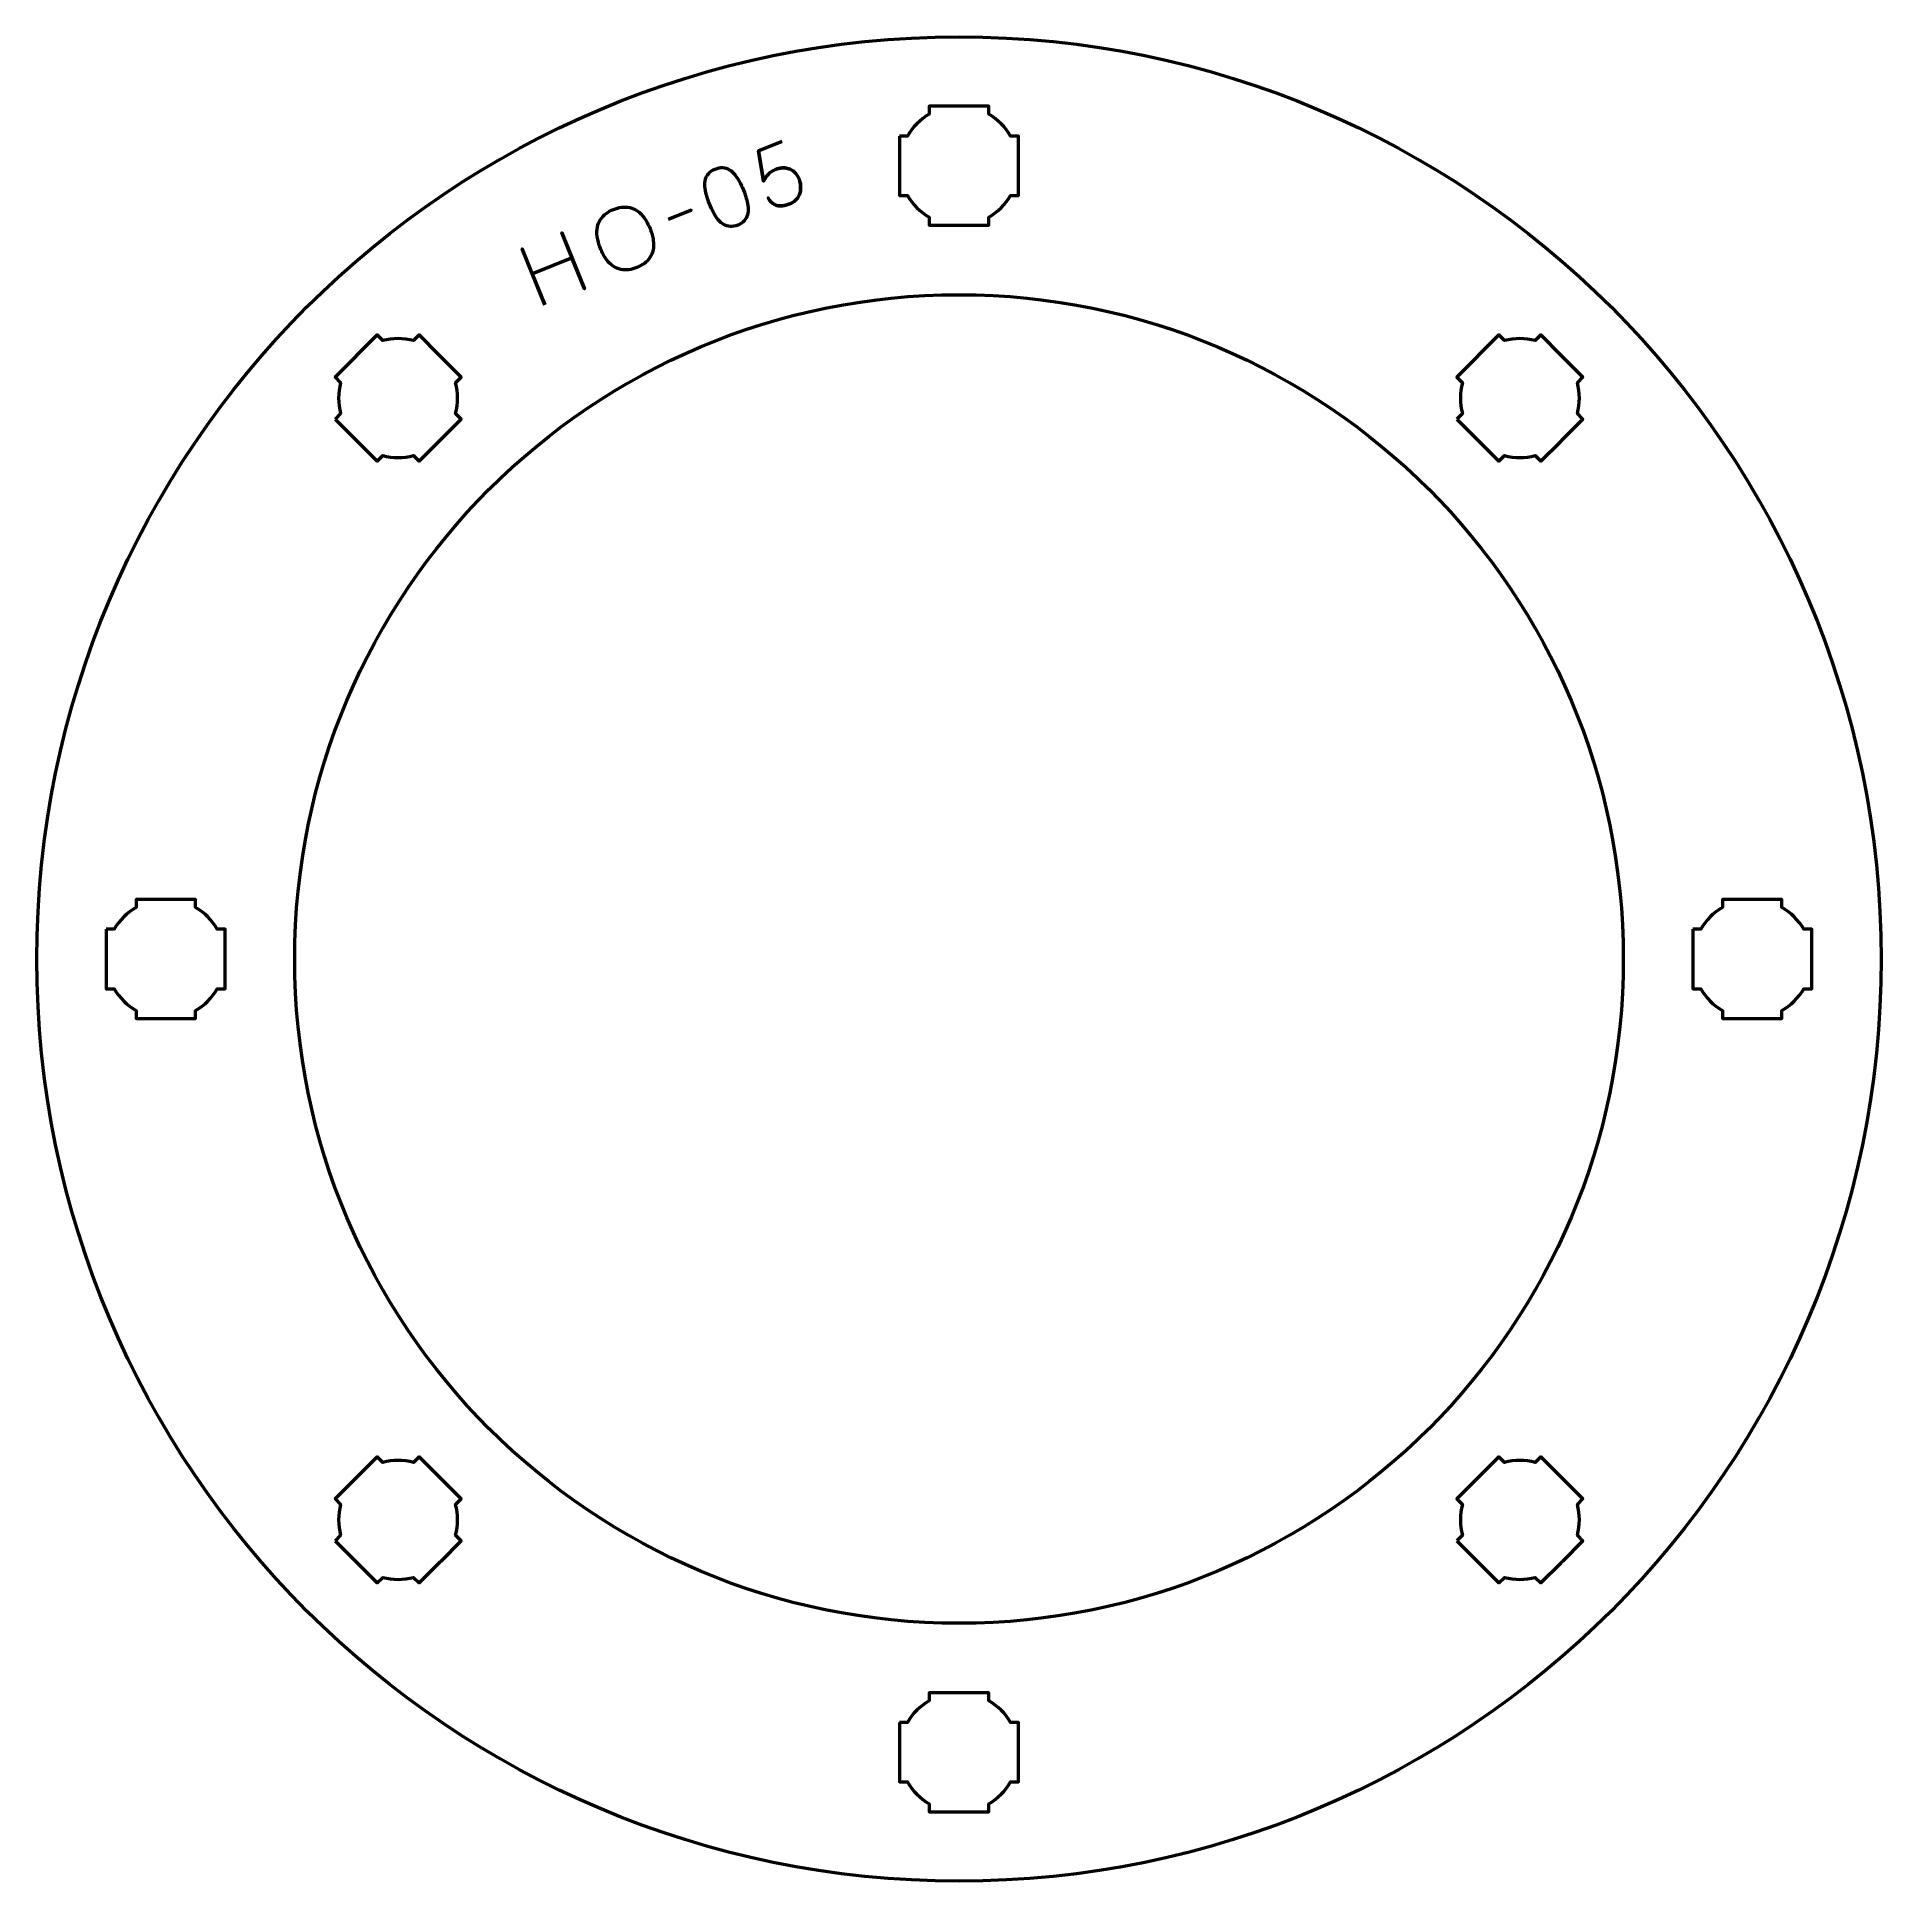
# Model space of a CAD drawing. Header units: centimetres. Extents: x -15.15 to -5.85, y -19.5 to -10.2.
import ezdxf

# ---------------------------------------------------------------- set-up
doc = ezdxf.new("R2010")
doc.units = ezdxf.units.CM
doc.header["$MEASUREMENT"] = 0
doc.layers.add('Layer 1', color=7, linetype='Continuous')

msp = doc.modelspace()

# ---------------------------------------------------------------- linework, layer by layer
at = {"layer": 'Layer 1', "lineweight": 53}
for major_axis in [(0, 4.65), (0, 3.35)]:
    msp.add_ellipse((-10.5, -14.85004), major_axis=major_axis, ratio=1, dxfattribs=at)
for points in [[(-10.8, -10.69994), (-10.8, -10.69994), (-10.7598, -10.69994), (-10.7598, -10.69994), (-10.7598, -10.69994), (-10.73347, -10.65442), (-10.69551, -10.61649), (-10.65, -10.59016), (-10.65, -10.59016), (-10.65, -10.59016), (-10.65, -10.54994), (-10.65, -10.54994), (-10.65, -10.54994), (-10.65, -10.54994), (-10.35, -10.54994), (-10.35, -10.54994), (-10.35, -10.54994), (-10.35, -10.54994), (-10.35, -10.59013), (-10.35, -10.59013), (-10.35, -10.59013), (-10.30447, -10.61646), (-10.26648, -10.65441), (-10.24012, -10.69994), (-10.24012, -10.69994), (-10.24012, -10.69994), (-10.2, -10.69994), (-10.2, -10.69994), (-10.2, -10.69994), (-10.2, -10.69994), (-10.2, -10.84536), (-10.2, -10.84536), (-10.2, -10.84536), (-10.2, -10.84536), (-10.19994, -10.85001), (-10.19994, -10.85001), (-10.19994, -10.85001), (-10.19994, -10.85001), (-10.2, -10.85465), (-10.2, -10.85465), (-10.2, -10.85465), (-10.2, -10.85465), (-10.2, -10.99994), (-10.2, -10.99994), (-10.2, -10.99994), (-10.2, -10.99994), (-10.24007, -10.99994), (-10.24007, -10.99994), (-10.24007, -10.99994), (-10.26642, -11.04551), (-10.30442, -11.08352), (-10.35, -11.10988), (-10.35, -11.10988), (-10.35, -11.10988), (-10.35, -11.14994), (-10.35, -11.14994), (-10.35, -11.14994), (-10.35, -11.14994), (-10.49328, -11.14994), (-10.49328, -11.14994), (-10.49328, -11.14994), (-10.49328, -11.14994), (-10.49995, -11.15002), (-10.49995, -11.15002), (-10.49995, -11.15002), (-10.49995, -11.15002), (-10.50663, -11.14994), (-10.50663, -11.14994), (-10.50663, -11.14994), (-10.50663, -11.14994), (-10.65, -11.14994), (-10.65, -11.14994), (-10.65, -11.14994), (-10.65, -11.14994), (-10.65, -11.10984), (-10.65, -11.10984), (-10.65, -11.10984), (-10.69554, -11.08348), (-10.73352, -11.04549), (-10.75985, -10.99994), (-10.75985, -10.99994), (-10.75985, -10.99994), (-10.8, -10.99994), (-10.8, -10.99994), (-10.8, -10.99994), (-10.8, -10.99994), (-10.8, -10.69994), (-10.8, -10.69994)], [(-13.64664, -12.12761), (-13.64664, -12.12761), (-13.61822, -12.09919), (-13.61822, -12.09919), (-13.61822, -12.09919), (-13.63179, -12.04838), (-13.63177, -11.99472), (-13.6182, -11.94392), (-13.6182, -11.94392), (-13.6182, -11.94392), (-13.64664, -11.91548), (-13.64664, -11.91548), (-13.64664, -11.91548), (-13.64664, -11.91548), (-13.43451, -11.70335), (-13.43451, -11.70335), (-13.43451, -11.70335), (-13.43451, -11.70335), (-13.40609, -11.73177), (-13.40609, -11.73177), (-13.40609, -11.73177), (-13.35528, -11.71819), (-13.30158, -11.71816), (-13.25075, -11.73172), (-13.25075, -11.73172), (-13.25075, -11.73172), (-13.22238, -11.70335), (-13.22238, -11.70335), (-13.22238, -11.70335), (-13.22238, -11.70335), (-13.11955, -11.80618), (-13.11955, -11.80618), (-13.11955, -11.80618), (-13.11955, -11.80618), (-13.11622, -11.80942), (-13.11622, -11.80942), (-13.11622, -11.80942), (-13.11622, -11.80942), (-13.11298, -11.81274), (-13.11298, -11.81274), (-13.11298, -11.81274), (-13.11298, -11.81274), (-13.01025, -11.91548), (-13.01025, -11.91548), (-13.01025, -11.91548), (-13.01025, -11.91548), (-13.03858, -11.94381), (-13.03858, -11.94381), (-13.03858, -11.94381), (-13.02499, -11.99467), (-13.02498, -12.04842), (-13.03858, -12.09929), (-13.03858, -12.09929), (-13.03858, -12.09929), (-13.01025, -12.12761), (-13.01025, -12.12761), (-13.01025, -12.12761), (-13.01025, -12.12761), (-13.11156, -12.22893), (-13.11156, -12.22893), (-13.11156, -12.22893), (-13.11156, -12.22893), (-13.11622, -12.2337), (-13.11622, -12.2337), (-13.11622, -12.2337), (-13.11622, -12.2337), (-13.121, -12.23837), (-13.121, -12.23837), (-13.121, -12.23837), (-13.121, -12.23837), (-13.22238, -12.33974), (-13.22238, -12.33974), (-13.22238, -12.33974), (-13.22238, -12.33974), (-13.25074, -12.31139), (-13.25074, -12.31139), (-13.25074, -12.31139), (-13.30158, -12.32495), (-13.3553, -12.32494), (-13.40612, -12.31135), (-13.40612, -12.31135), (-13.40612, -12.31135), (-13.43451, -12.33974), (-13.43451, -12.33974), (-13.43451, -12.33974), (-13.43451, -12.33974), (-13.64664, -12.12761), (-13.64664, -12.12761)], [(-7.98979, -12.12761), (-7.98979, -12.12761), (-7.96136, -12.09919), (-7.96136, -12.09919), (-7.96136, -12.09919), (-7.97493, -12.04838), (-7.97491, -11.99472), (-7.96135, -11.94392), (-7.96135, -11.94392), (-7.96135, -11.94392), (-7.98979, -11.91548), (-7.98979, -11.91548), (-7.98979, -11.91548), (-7.98979, -11.91548), (-7.77766, -11.70335), (-7.77766, -11.70335), (-7.77766, -11.70335), (-7.77766, -11.70335), (-7.74924, -11.73177), (-7.74924, -11.73177), (-7.74924, -11.73177), (-7.69843, -11.71819), (-7.64473, -11.71816), (-7.5939, -11.73172), (-7.5939, -11.73172), (-7.5939, -11.73172), (-7.56553, -11.70335), (-7.56553, -11.70335), (-7.56553, -11.70335), (-7.56553, -11.70335), (-7.4627, -11.80618), (-7.4627, -11.80618), (-7.4627, -11.80618), (-7.4627, -11.80618), (-7.45937, -11.80942), (-7.45937, -11.80942), (-7.45937, -11.80942), (-7.45937, -11.80942), (-7.45613, -11.81274), (-7.45613, -11.81274), (-7.45613, -11.81274), (-7.45613, -11.81274), (-7.35339, -11.91548), (-7.35339, -11.91548), (-7.35339, -11.91548), (-7.35339, -11.91548), (-7.38173, -11.94381), (-7.38173, -11.94381), (-7.38173, -11.94381), (-7.36814, -11.99467), (-7.36813, -12.04842), (-7.38172, -12.09929), (-7.38172, -12.09929), (-7.38172, -12.09929), (-7.35339, -12.12761), (-7.35339, -12.12761), (-7.35339, -12.12761), (-7.35339, -12.12761), (-7.45471, -12.22893), (-7.45471, -12.22893), (-7.45471, -12.22893), (-7.45471, -12.22893), (-7.45937, -12.2337), (-7.45937, -12.2337), (-7.45937, -12.2337), (-7.45937, -12.2337), (-7.46415, -12.23837), (-7.46415, -12.23837), (-7.46415, -12.23837), (-7.46415, -12.23837), (-7.56553, -12.33974), (-7.56553, -12.33974), (-7.56553, -12.33974), (-7.56553, -12.33974), (-7.59388, -12.31139), (-7.59388, -12.31139), (-7.59388, -12.31139), (-7.64472, -12.32495), (-7.69844, -12.32494), (-7.74927, -12.31135), (-7.74927, -12.31135), (-7.74927, -12.31135), (-7.77766, -12.33974), (-7.77766, -12.33974), (-7.77766, -12.33974), (-7.77766, -12.33974), (-7.98979, -12.12761), (-7.98979, -12.12761)], [(-14.8, -14.69994), (-14.8, -14.69994), (-14.7598, -14.69994), (-14.7598, -14.69994), (-14.7598, -14.69994), (-14.73347, -14.65442), (-14.69551, -14.61649), (-14.65, -14.59016), (-14.65, -14.59016), (-14.65, -14.59016), (-14.65, -14.54994), (-14.65, -14.54994), (-14.65, -14.54994), (-14.65, -14.54994), (-14.35, -14.54994), (-14.35, -14.54994), (-14.35, -14.54994), (-14.35, -14.54994), (-14.35, -14.59013), (-14.35, -14.59013), (-14.35, -14.59013), (-14.30447, -14.61646), (-14.26648, -14.65441), (-14.24012, -14.69994), (-14.24012, -14.69994), (-14.24012, -14.69994), (-14.2, -14.69994), (-14.2, -14.69994), (-14.2, -14.69994), (-14.2, -14.69994), (-14.2, -14.84536), (-14.2, -14.84536), (-14.2, -14.84536), (-14.2, -14.84536), (-14.19994, -14.85001), (-14.19994, -14.85001), (-14.19994, -14.85001), (-14.19994, -14.85001), (-14.2, -14.85465), (-14.2, -14.85465), (-14.2, -14.85465), (-14.2, -14.85465), (-14.2, -14.99994), (-14.2, -14.99994), (-14.2, -14.99994), (-14.2, -14.99994), (-14.24007, -14.99994), (-14.24007, -14.99994), (-14.24007, -14.99994), (-14.26642, -15.04551), (-14.30442, -15.08352), (-14.35, -15.10988), (-14.35, -15.10988), (-14.35, -15.10988), (-14.35, -15.14994), (-14.35, -15.14994), (-14.35, -15.14994), (-14.35, -15.14994), (-14.49328, -15.14994), (-14.49328, -15.14994), (-14.49328, -15.14994), (-14.49328, -15.14994), (-14.49995, -15.15002), (-14.49995, -15.15002), (-14.49995, -15.15002), (-14.49995, -15.15002), (-14.50663, -15.14994), (-14.50663, -15.14994), (-14.50663, -15.14994), (-14.50663, -15.14994), (-14.65, -15.14994), (-14.65, -15.14994), (-14.65, -15.14994), (-14.65, -15.14994), (-14.65, -15.10984), (-14.65, -15.10984), (-14.65, -15.10984), (-14.69554, -15.08348), (-14.73352, -15.04549), (-14.75985, -14.99994), (-14.75985, -14.99994), (-14.75985, -14.99994), (-14.8, -14.99994), (-14.8, -14.99994), (-14.8, -14.99994), (-14.8, -14.99994), (-14.8, -14.69994), (-14.8, -14.69994)], [(-6.8, -14.69994), (-6.8, -14.69994), (-6.7598, -14.69994), (-6.7598, -14.69994), (-6.7598, -14.69994), (-6.73347, -14.65442), (-6.69551, -14.61649), (-6.65, -14.59016), (-6.65, -14.59016), (-6.65, -14.59016), (-6.65, -14.54994), (-6.65, -14.54994), (-6.65, -14.54994), (-6.65, -14.54994), (-6.35, -14.54994), (-6.35, -14.54994), (-6.35, -14.54994), (-6.35, -14.54994), (-6.35, -14.59013), (-6.35, -14.59013), (-6.35, -14.59013), (-6.30447, -14.61646), (-6.26648, -14.65441), (-6.24012, -14.69994), (-6.24012, -14.69994), (-6.24012, -14.69994), (-6.2, -14.69994), (-6.2, -14.69994), (-6.2, -14.69994), (-6.2, -14.69994), (-6.2, -14.84536), (-6.2, -14.84536), (-6.2, -14.84536), (-6.2, -14.84536), (-6.19994, -14.85001), (-6.19994, -14.85001), (-6.19994, -14.85001), (-6.19994, -14.85001), (-6.2, -14.85465), (-6.2, -14.85465), (-6.2, -14.85465), (-6.2, -14.85465), (-6.2, -14.99994), (-6.2, -14.99994), (-6.2, -14.99994), (-6.2, -14.99994), (-6.24007, -14.99994), (-6.24007, -14.99994), (-6.24007, -14.99994), (-6.26642, -15.04551), (-6.30442, -15.08352), (-6.35, -15.10988), (-6.35, -15.10988), (-6.35, -15.10988), (-6.35, -15.14994), (-6.35, -15.14994), (-6.35, -15.14994), (-6.35, -15.14994), (-6.49328, -15.14994), (-6.49328, -15.14994), (-6.49328, -15.14994), (-6.49328, -15.14994), (-6.49995, -15.15002), (-6.49995, -15.15002), (-6.49995, -15.15002), (-6.49995, -15.15002), (-6.50663, -15.14994), (-6.50663, -15.14994), (-6.50663, -15.14994), (-6.50663, -15.14994), (-6.65, -15.14994), (-6.65, -15.14994), (-6.65, -15.14994), (-6.65, -15.14994), (-6.65, -15.10984), (-6.65, -15.10984), (-6.65, -15.10984), (-6.69554, -15.08348), (-6.73352, -15.04549), (-6.75985, -14.99994), (-6.75985, -14.99994), (-6.75985, -14.99994), (-6.8, -14.99994), (-6.8, -14.99994), (-6.8, -14.99994), (-6.8, -14.99994), (-6.8, -14.69994), (-6.8, -14.69994)], [(-13.64664, -17.78447), (-13.64664, -17.78447), (-13.61822, -17.75604), (-13.61822, -17.75604), (-13.61822, -17.75604), (-13.63179, -17.70523), (-13.63177, -17.65157), (-13.6182, -17.60077), (-13.6182, -17.60077), (-13.6182, -17.60077), (-13.64664, -17.57233), (-13.64664, -17.57233), (-13.64664, -17.57233), (-13.64664, -17.57233), (-13.43451, -17.3602), (-13.43451, -17.3602), (-13.43451, -17.3602), (-13.43451, -17.3602), (-13.40609, -17.38862), (-13.40609, -17.38862), (-13.40609, -17.38862), (-13.35528, -17.37504), (-13.30158, -17.37502), (-13.25075, -17.38857), (-13.25075, -17.38857), (-13.25075, -17.38857), (-13.22238, -17.3602), (-13.22238, -17.3602), (-13.22238, -17.3602), (-13.22238, -17.3602), (-13.11955, -17.46303), (-13.11955, -17.46303), (-13.11955, -17.46303), (-13.11955, -17.46303), (-13.11622, -17.46628), (-13.11622, -17.46628), (-13.11622, -17.46628), (-13.11622, -17.46628), (-13.11298, -17.4696), (-13.11298, -17.4696), (-13.11298, -17.4696), (-13.11298, -17.4696), (-13.01025, -17.57233), (-13.01025, -17.57233), (-13.01025, -17.57233), (-13.01025, -17.57233), (-13.03858, -17.60067), (-13.03858, -17.60067), (-13.03858, -17.60067), (-13.02499, -17.65152), (-13.02498, -17.70527), (-13.03858, -17.75614), (-13.03858, -17.75614), (-13.03858, -17.75614), (-13.01025, -17.78447), (-13.01025, -17.78447), (-13.01025, -17.78447), (-13.01025, -17.78447), (-13.11156, -17.88578), (-13.11156, -17.88578), (-13.11156, -17.88578), (-13.11156, -17.88578), (-13.11622, -17.89055), (-13.11622, -17.89055), (-13.11622, -17.89055), (-13.11622, -17.89055), (-13.121, -17.89522), (-13.121, -17.89522), (-13.121, -17.89522), (-13.121, -17.89522), (-13.22238, -17.9966), (-13.22238, -17.9966), (-13.22238, -17.9966), (-13.22238, -17.9966), (-13.25074, -17.96824), (-13.25074, -17.96824), (-13.25074, -17.96824), (-13.30158, -17.98181), (-13.3553, -17.9818), (-13.40612, -17.96821), (-13.40612, -17.96821), (-13.40612, -17.96821), (-13.43451, -17.9966), (-13.43451, -17.9966), (-13.43451, -17.9966), (-13.43451, -17.9966), (-13.64664, -17.78447), (-13.64664, -17.78447)], [(-7.98979, -17.78447), (-7.98979, -17.78447), (-7.96136, -17.75604), (-7.96136, -17.75604), (-7.96136, -17.75604), (-7.97493, -17.70523), (-7.97491, -17.65157), (-7.96135, -17.60077), (-7.96135, -17.60077), (-7.96135, -17.60077), (-7.98979, -17.57233), (-7.98979, -17.57233), (-7.98979, -17.57233), (-7.98979, -17.57233), (-7.77766, -17.3602), (-7.77766, -17.3602), (-7.77766, -17.3602), (-7.77766, -17.3602), (-7.74924, -17.38862), (-7.74924, -17.38862), (-7.74924, -17.38862), (-7.69843, -17.37504), (-7.64473, -17.37502), (-7.5939, -17.38857), (-7.5939, -17.38857), (-7.5939, -17.38857), (-7.56553, -17.3602), (-7.56553, -17.3602), (-7.56553, -17.3602), (-7.56553, -17.3602), (-7.4627, -17.46303), (-7.4627, -17.46303), (-7.4627, -17.46303), (-7.4627, -17.46303), (-7.45937, -17.46628), (-7.45937, -17.46628), (-7.45937, -17.46628), (-7.45937, -17.46628), (-7.45613, -17.4696), (-7.45613, -17.4696), (-7.45613, -17.4696), (-7.45613, -17.4696), (-7.35339, -17.57233), (-7.35339, -17.57233), (-7.35339, -17.57233), (-7.35339, -17.57233), (-7.38173, -17.60067), (-7.38173, -17.60067), (-7.38173, -17.60067), (-7.36814, -17.65152), (-7.36813, -17.70527), (-7.38172, -17.75614), (-7.38172, -17.75614), (-7.38172, -17.75614), (-7.35339, -17.78447), (-7.35339, -17.78447), (-7.35339, -17.78447), (-7.35339, -17.78447), (-7.45471, -17.88578), (-7.45471, -17.88578), (-7.45471, -17.88578), (-7.45471, -17.88578), (-7.45937, -17.89055), (-7.45937, -17.89055), (-7.45937, -17.89055), (-7.45937, -17.89055), (-7.46415, -17.89522), (-7.46415, -17.89522), (-7.46415, -17.89522), (-7.46415, -17.89522), (-7.56553, -17.9966), (-7.56553, -17.9966), (-7.56553, -17.9966), (-7.56553, -17.9966), (-7.59388, -17.96824), (-7.59388, -17.96824), (-7.59388, -17.96824), (-7.64472, -17.98181), (-7.69844, -17.9818), (-7.74927, -17.96821), (-7.74927, -17.96821), (-7.74927, -17.96821), (-7.77766, -17.9966), (-7.77766, -17.9966), (-7.77766, -17.9966), (-7.77766, -17.9966), (-7.98979, -17.78447), (-7.98979, -17.78447)], [(-10.8, -18.69994), (-10.8, -18.69994), (-10.7598, -18.69994), (-10.7598, -18.69994), (-10.7598, -18.69994), (-10.73347, -18.65442), (-10.69551, -18.61649), (-10.65, -18.59016), (-10.65, -18.59016), (-10.65, -18.59016), (-10.65, -18.54994), (-10.65, -18.54994), (-10.65, -18.54994), (-10.65, -18.54994), (-10.35, -18.54994), (-10.35, -18.54994), (-10.35, -18.54994), (-10.35, -18.54994), (-10.35, -18.59013), (-10.35, -18.59013), (-10.35, -18.59013), (-10.30447, -18.61646), (-10.26648, -18.65441), (-10.24012, -18.69994), (-10.24012, -18.69994), (-10.24012, -18.69994), (-10.2, -18.69994), (-10.2, -18.69994), (-10.2, -18.69994), (-10.2, -18.69994), (-10.2, -18.84536), (-10.2, -18.84536), (-10.2, -18.84536), (-10.2, -18.84536), (-10.19994, -18.85001), (-10.19994, -18.85001), (-10.19994, -18.85001), (-10.19994, -18.85001), (-10.2, -18.85465), (-10.2, -18.85465), (-10.2, -18.85465), (-10.2, -18.85465), (-10.2, -18.99994), (-10.2, -18.99994), (-10.2, -18.99994), (-10.2, -18.99994), (-10.24007, -18.99994), (-10.24007, -18.99994), (-10.24007, -18.99994), (-10.26642, -19.04551), (-10.30442, -19.08352), (-10.35, -19.10988), (-10.35, -19.10988), (-10.35, -19.10988), (-10.35, -19.14994), (-10.35, -19.14994), (-10.35, -19.14994), (-10.35, -19.14994), (-10.49328, -19.14994), (-10.49328, -19.14994), (-10.49328, -19.14994), (-10.49328, -19.14994), (-10.49995, -19.15002), (-10.49995, -19.15002), (-10.49995, -19.15002), (-10.49995, -19.15002), (-10.50663, -19.14994), (-10.50663, -19.14994), (-10.50663, -19.14994), (-10.50663, -19.14994), (-10.65, -19.14994), (-10.65, -19.14994), (-10.65, -19.14994), (-10.65, -19.14994), (-10.65, -19.10984), (-10.65, -19.10984), (-10.65, -19.10984), (-10.69554, -19.08348), (-10.73352, -19.04549), (-10.75985, -18.99994), (-10.75985, -18.99994), (-10.75985, -18.99994), (-10.8, -18.99994), (-10.8, -18.99994), (-10.8, -18.99994), (-10.8, -18.99994), (-10.8, -18.69994), (-10.8, -18.69994)]]:
    msp.add_open_spline(points, degree=3, knots=[0, 0, 0, 0, 0.0454545, 0.0454545, 0.0454545, 0.0454545, 0.0909091, 0.0909091, 0.0909091, 0.0909091, 0.1363636, 0.1363636, 0.1363636, 0.1363636, 0.1818182, 0.1818182, 0.1818182, 0.1818182, 0.2272727, 0.2272727, 0.2272727, 0.2272727, 0.2727273, 0.2727273, 0.2727273, 0.2727273, 0.3181818, 0.3181818, 0.3181818, 0.3181818, 0.3636364, 0.3636364, 0.3636364, 0.3636364, 0.4090909, 0.4090909, 0.4090909, 0.4090909, 0.4545455, 0.4545455, 0.4545455, 0.4545455, 0.5, 0.5, 0.5, 0.5, 0.5454545, 0.5454545, 0.5454545, 0.5454545, 0.5909091, 0.5909091, 0.5909091, 0.5909091, 0.6363636, 0.6363636, 0.6363636, 0.6363636, 0.6818182, 0.6818182, 0.6818182, 0.6818182, 0.7272727, 0.7272727, 0.7272727, 0.7272727, 0.7727273, 0.7727273, 0.7727273, 0.7727273, 0.8181818, 0.8181818, 0.8181818, 0.8181818, 0.8636364, 0.8636364, 0.8636364, 0.8636364, 0.9090909, 0.9090909, 0.9090909, 0.9090909, 0.9545455, 0.9545455, 0.9545455, 0.9545455, 1, 1, 1, 1], dxfattribs=at)
at = {"layer": 'Layer 1', "color": 5, "lineweight": 53}
for points, knots in [([(-11.39325, -10.72748), (-11.39325, -10.72748), (-11.511, -10.77507), (-11.511, -10.77507), (-11.511, -10.77507), (-11.511, -10.77507), (-11.48559, -10.92826), (-11.48559, -10.92826), (-11.48559, -10.92826), (-11.48201, -10.92138), (-11.47849, -10.91499), (-11.47499, -10.90924), (-11.47499, -10.90924), (-11.47148, -10.90355), (-11.46756, -10.89822), (-11.46307, -10.89339), (-11.46307, -10.89339), (-11.45865, -10.88856), (-11.45318, -10.88402), (-11.44664, -10.87978), (-11.44664, -10.87978), (-11.44012, -10.8756), (-11.43211, -10.87151), (-11.42248, -10.86764), (-11.42248, -10.86764), (-11.41462, -10.86447), (-11.40635, -10.86235), (-11.39766, -10.86129), (-11.39766, -10.86129), (-11.3889, -10.86024), (-11.38015, -10.86039), (-11.37135, -10.86181), (-11.37135, -10.86181), (-11.36254, -10.86322), (-11.3541, -10.86605), (-11.34595, -10.87036), (-11.34595, -10.87036), (-11.3378, -10.87459), (-11.33038, -10.88044), (-11.32367, -10.88784), (-11.32367, -10.88784), (-11.31696, -10.89523), (-11.31132, -10.90445), (-11.30683, -10.91543), (-11.30683, -10.91543), (-11.3051, -10.91946), (-11.30353, -10.9247), (-11.30196, -10.93114), (-11.30196, -10.93114), (-11.30039, -10.9375), (-11.29939, -10.94463), (-11.29876, -10.95247), (-11.29876, -10.95247), (-11.2982, -10.96031), (-11.29854, -10.96848), (-11.29982, -10.97687), (-11.29982, -10.97687), (-11.30102, -10.98534), (-11.30357, -10.99357), (-11.30744, -11.00164), (-11.30744, -11.00164), (-11.31139, -11.0098), (-11.31696, -11.0173), (-11.32436, -11.02422), (-11.32436, -11.02422), (-11.33177, -11.03114), (-11.34126, -11.03698), (-11.35302, -11.04181), (-11.35302, -11.04181), (-11.36697, -11.04741), (-11.37934, -11.05069), (-11.39007, -11.05173), (-11.39007, -11.05173), (-11.40081, -11.05269), (-11.41012, -11.05212), (-11.41808, -11.04979), (-11.41808, -11.04979), (-11.42596, -11.04753), (-11.43277, -11.04429), (-11.43845, -11.04009), (-11.43845, -11.04009), (-11.4442, -11.0358), (-11.44903, -11.03124), (-11.45293, -11.02626), (-11.45293, -11.02626), (-11.45691, -11.02136), (-11.46034, -11.01668), (-11.46305, -11.01236), (-11.46305, -11.01236), (-11.46034, -11.01668), (-11.45691, -11.02136), (-11.45293, -11.02626), (-11.45293, -11.02626), (-11.44903, -11.03124), (-11.4442, -11.0358), (-11.43845, -11.04009), (-11.43845, -11.04009), (-11.43277, -11.04429), (-11.42596, -11.04753), (-11.41808, -11.04979), (-11.41808, -11.04979), (-11.41012, -11.05212), (-11.40081, -11.05269), (-11.39007, -11.05173), (-11.39007, -11.05173), (-11.37934, -11.05069), (-11.36697, -11.04741), (-11.35302, -11.04181), (-11.35302, -11.04181), (-11.34126, -11.03698), (-11.33177, -11.03114), (-11.32436, -11.02422), (-11.32436, -11.02422), (-11.31696, -11.0173), (-11.31139, -11.0098), (-11.30744, -11.00164), (-11.30744, -11.00164), (-11.30357, -10.99357), (-11.30102, -10.98534), (-11.29982, -10.97687), (-11.29982, -10.97687), (-11.29854, -10.96848), (-11.2982, -10.96031), (-11.29876, -10.95247), (-11.29876, -10.95247), (-11.29939, -10.94463), (-11.30039, -10.9375), (-11.30196, -10.93114), (-11.30196, -10.93114), (-11.30353, -10.9247), (-11.3051, -10.91946), (-11.30683, -10.91543), (-11.30683, -10.91543), (-11.31132, -10.90445), (-11.31696, -10.89523), (-11.32367, -10.88784), (-11.32367, -10.88784), (-11.33038, -10.88044), (-11.3378, -10.87459), (-11.34595, -10.87036), (-11.34595, -10.87036), (-11.3541, -10.86605), (-11.36254, -10.86322), (-11.37135, -10.86181), (-11.37135, -10.86181), (-11.38015, -10.86039), (-11.3889, -10.86024), (-11.39766, -10.86129), (-11.39766, -10.86129), (-11.40635, -10.86235), (-11.41462, -10.86447), (-11.42248, -10.86764), (-11.42248, -10.86764), (-11.43211, -10.87151), (-11.44012, -10.8756), (-11.44664, -10.87978), (-11.44664, -10.87978), (-11.45318, -10.88402), (-11.45865, -10.88856), (-11.46307, -10.89339), (-11.46307, -10.89339), (-11.46756, -10.89822), (-11.47148, -10.90355), (-11.47499, -10.90924), (-11.47499, -10.90924), (-11.47849, -10.91499), (-11.48201, -10.92138), (-11.48559, -10.92826), (-11.48559, -10.92826), (-11.48559, -10.92826), (-11.511, -10.77507), (-11.511, -10.77507), (-11.511, -10.77507), (-11.511, -10.77507), (-11.39325, -10.72748), (-11.39325, -10.72748)], [0, 0, 0, 0, 0.0227273, 0.0227273, 0.0227273, 0.0227273, 0.0454545, 0.0454545, 0.0454545, 0.0454545, 0.0681818, 0.0681818, 0.0681818, 0.0681818, 0.0909091, 0.0909091, 0.0909091, 0.0909091, 0.1136364, 0.1136364, 0.1136364, 0.1136364, 0.1363636, 0.1363636, 0.1363636, 0.1363636, 0.1590909, 0.1590909, 0.1590909, 0.1590909, 0.1818182, 0.1818182, 0.1818182, 0.1818182, 0.2045455, 0.2045455, 0.2045455, 0.2045455, 0.2272727, 0.2272727, 0.2272727, 0.2272727, 0.25, 0.25, 0.25, 0.25, 0.2727273, 0.2727273, 0.2727273, 0.2727273, 0.2954545, 0.2954545, 0.2954545, 0.2954545, 0.3181818, 0.3181818, 0.3181818, 0.3181818, 0.3409091, 0.3409091, 0.3409091, 0.3409091, 0.3636364, 0.3636364, 0.3636364, 0.3636364, 0.3863636, 0.3863636, 0.3863636, 0.3863636, 0.4090909, 0.4090909, 0.4090909, 0.4090909, 0.4318182, 0.4318182, 0.4318182, 0.4318182, 0.4545455, 0.4545455, 0.4545455, 0.4545455, 0.4772727, 0.4772727, 0.4772727, 0.4772727, 0.5, 0.5, 0.5, 0.5, 0.5227273, 0.5227273, 0.5227273, 0.5227273, 0.5454545, 0.5454545, 0.5454545, 0.5454545, 0.5681818, 0.5681818, 0.5681818, 0.5681818, 0.5909091, 0.5909091, 0.5909091, 0.5909091, 0.6136364, 0.6136364, 0.6136364, 0.6136364, 0.6363636, 0.6363636, 0.6363636, 0.6363636, 0.6590909, 0.6590909, 0.6590909, 0.6590909, 0.6818182, 0.6818182, 0.6818182, 0.6818182, 0.7045455, 0.7045455, 0.7045455, 0.7045455, 0.7272727, 0.7272727, 0.7272727, 0.7272727, 0.75, 0.75, 0.75, 0.75, 0.7727273, 0.7727273, 0.7727273, 0.7727273, 0.7954545, 0.7954545, 0.7954545, 0.7954545, 0.8181818, 0.8181818, 0.8181818, 0.8181818, 0.8409091, 0.8409091, 0.8409091, 0.8409091, 0.8636364, 0.8636364, 0.8636364, 0.8636364, 0.8863636, 0.8863636, 0.8863636, 0.8863636, 0.9090909, 0.9090909, 0.9090909, 0.9090909, 0.9318182, 0.9318182, 0.9318182, 0.9318182, 0.9545455, 0.9545455, 0.9545455, 0.9545455, 0.9772727, 0.9772727, 0.9772727, 0.9772727, 1, 1, 1, 1]), ([(-11.61551, -11.14916), (-11.60177, -11.14357), (-11.59091, -11.13639), (-11.58301, -11.12771), (-11.58301, -11.12771), (-11.57503, -11.11896), (-11.56958, -11.109), (-11.56652, -11.09773), (-11.56652, -11.09773), (-11.56352, -11.08646), (-11.5625, -11.0742), (-11.56352, -11.06093), (-11.56352, -11.06093), (-11.56453, -11.04765), (-11.56709, -11.03366), (-11.57126, -11.01894), (-11.57126, -11.01894), (-11.57537, -11.00416), (-11.58067, -10.98902), (-11.58702, -10.9733), (-11.58702, -10.9733), (-11.59331, -10.95772), (-11.60002, -10.94313), (-11.60732, -10.92973), (-11.60732, -10.92973), (-11.61454, -10.91626), (-11.62241, -10.90441), (-11.63092, -10.89417), (-11.63092, -10.89417), (-11.63944, -10.88386), (-11.64869, -10.87574), (-11.65865, -10.86973), (-11.65865, -10.86973), (-11.66869, -10.86371), (-11.6796, -10.86031), (-11.69131, -10.8595), (-11.69131, -10.8595), (-11.70308, -10.85875), (-11.71587, -10.86112), (-11.72968, -10.86657), (-11.72968, -10.86657), (-11.74342, -10.87224), (-11.75427, -10.87941), (-11.76218, -10.88816), (-11.76218, -10.88816), (-11.77009, -10.89691), (-11.77561, -10.90688), (-11.7786, -10.91815), (-11.7786, -10.91815), (-11.78159, -10.92947), (-11.78261, -10.94174), (-11.7816, -10.95502), (-11.7816, -10.95502), (-11.78059, -10.96829), (-11.77803, -10.98228), (-11.77385, -10.99699), (-11.77385, -10.99699), (-11.76975, -11.01171), (-11.76452, -11.02685), (-11.75817, -11.04244), (-11.75817, -11.04244), (-11.75189, -11.05815), (-11.7451, -11.07274), (-11.7378, -11.08622), (-11.7378, -11.08622), (-11.73058, -11.09968), (-11.72271, -11.1116), (-11.71419, -11.12184), (-11.71419, -11.12184), (-11.70575, -11.13207), (-11.69644, -11.1402), (-11.68646, -11.14614), (-11.68646, -11.14614), (-11.6765, -11.15216), (-11.66559, -11.15556), (-11.65382, -11.1563), (-11.65382, -11.1563), (-11.64211, -11.15704), (-11.62931, -11.15468), (-11.61551, -11.14916)], [0, 0, 0, 0, 0.05, 0.05, 0.05, 0.05, 0.1, 0.1, 0.1, 0.1, 0.15, 0.15, 0.15, 0.15, 0.2, 0.2, 0.2, 0.2, 0.25, 0.25, 0.25, 0.25, 0.3, 0.3, 0.3, 0.3, 0.35, 0.35, 0.35, 0.35, 0.4, 0.4, 0.4, 0.4, 0.45, 0.45, 0.45, 0.45, 0.5, 0.5, 0.5, 0.5, 0.55, 0.55, 0.55, 0.55, 0.6, 0.6, 0.6, 0.6, 0.65, 0.65, 0.65, 0.65, 0.7, 0.7, 0.7, 0.7, 0.75, 0.75, 0.75, 0.75, 0.8, 0.8, 0.8, 0.8, 0.85, 0.85, 0.85, 0.85, 0.9, 0.9, 0.9, 0.9, 0.95, 0.95, 0.95, 0.95, 1, 1, 1, 1]), ([(-11.61551, -11.14916), (-11.60177, -11.14357), (-11.59091, -11.13639), (-11.58301, -11.12771), (-11.58301, -11.12771), (-11.57503, -11.11896), (-11.56958, -11.109), (-11.56652, -11.09773), (-11.56652, -11.09773), (-11.56352, -11.08646), (-11.5625, -11.0742), (-11.56352, -11.06093), (-11.56352, -11.06093), (-11.56453, -11.04765), (-11.56709, -11.03366), (-11.57126, -11.01894), (-11.57126, -11.01894), (-11.57537, -11.00416), (-11.58067, -10.98902), (-11.58702, -10.9733), (-11.58702, -10.9733), (-11.59331, -10.95772), (-11.60002, -10.94313), (-11.60732, -10.92973), (-11.60732, -10.92973), (-11.61454, -10.91626), (-11.62241, -10.90441), (-11.63092, -10.89417), (-11.63092, -10.89417), (-11.63944, -10.88386), (-11.64869, -10.87574), (-11.65865, -10.86973), (-11.65865, -10.86973), (-11.66869, -10.86371), (-11.6796, -10.86031), (-11.69131, -10.8595), (-11.69131, -10.8595), (-11.70308, -10.85875), (-11.71587, -10.86112), (-11.72968, -10.86657), (-11.72968, -10.86657), (-11.74342, -10.87224), (-11.75427, -10.87941), (-11.76218, -10.88816), (-11.76218, -10.88816), (-11.77009, -10.89691), (-11.77561, -10.90688), (-11.7786, -10.91815), (-11.7786, -10.91815), (-11.78159, -10.92947), (-11.78261, -10.94174), (-11.7816, -10.95502), (-11.7816, -10.95502), (-11.78059, -10.96829), (-11.77803, -10.98228), (-11.77385, -10.99699), (-11.77385, -10.99699), (-11.76975, -11.01171), (-11.76452, -11.02685), (-11.75817, -11.04244), (-11.75817, -11.04244), (-11.75189, -11.05815), (-11.7451, -11.07274), (-11.7378, -11.08622), (-11.7378, -11.08622), (-11.73058, -11.09968), (-11.72271, -11.1116), (-11.71419, -11.12184), (-11.71419, -11.12184), (-11.70575, -11.13207), (-11.69644, -11.1402), (-11.68646, -11.14614), (-11.68646, -11.14614), (-11.6765, -11.15216), (-11.66559, -11.15556), (-11.65382, -11.1563), (-11.65382, -11.1563), (-11.64211, -11.15704), (-11.62931, -11.15468), (-11.61551, -11.14916)], [0, 0, 0, 0, 0.05, 0.05, 0.05, 0.05, 0.1, 0.1, 0.1, 0.1, 0.15, 0.15, 0.15, 0.15, 0.2, 0.2, 0.2, 0.2, 0.25, 0.25, 0.25, 0.25, 0.3, 0.3, 0.3, 0.3, 0.35, 0.35, 0.35, 0.35, 0.4, 0.4, 0.4, 0.4, 0.45, 0.45, 0.45, 0.45, 0.5, 0.5, 0.5, 0.5, 0.55, 0.55, 0.55, 0.55, 0.6, 0.6, 0.6, 0.6, 0.65, 0.65, 0.65, 0.65, 0.7, 0.7, 0.7, 0.7, 0.75, 0.75, 0.75, 0.75, 0.8, 0.8, 0.8, 0.8, 0.85, 0.85, 0.85, 0.85, 0.9, 0.9, 0.9, 0.9, 0.95, 0.95, 0.95, 0.95, 1, 1, 1, 1]), ([(-12.12404, -11.36297), (-12.11023, -11.35745), (-12.09775, -11.35057), (-12.0866, -11.34227), (-12.0866, -11.34227), (-12.07545, -11.33405), (-12.06612, -11.32432), (-12.05854, -11.31303), (-12.05854, -11.31303), (-12.05104, -11.3018), (-12.04571, -11.28893), (-12.04269, -11.2745), (-12.04269, -11.2745), (-12.0396, -11.26006), (-12.03932, -11.24383), (-12.04163, -11.22589), (-12.04163, -11.22589), (-12.04401, -11.20795), (-12.04955, -11.18822), (-12.05818, -11.16655), (-12.05818, -11.16655), (-12.06695, -11.14495), (-12.07675, -11.12687), (-12.08756, -11.11225), (-12.08756, -11.11225), (-12.09837, -11.09769), (-12.10984, -11.08616), (-12.12211, -11.0778), (-12.12211, -11.0778), (-12.13439, -11.06943), (-12.14718, -11.06382), (-12.16042, -11.06088), (-12.16042, -11.06088), (-12.17373, -11.05802), (-12.1872, -11.0574), (-12.20097, -11.05911), (-12.20097, -11.05911), (-12.21475, -11.0609), (-12.22854, -11.06459), (-12.24235, -11.07018), (-12.24235, -11.07018), (-12.25616, -11.0757), (-12.26863, -11.08266), (-12.27971, -11.09095), (-12.27971, -11.09095), (-12.29087, -11.09925), (-12.30012, -11.10905), (-12.30762, -11.12041), (-12.30762, -11.12041), (-12.31521, -11.13171), (-12.32047, -11.14464), (-12.32349, -11.15915), (-12.32349, -11.15915), (-12.32651, -11.17373), (-12.32679, -11.18996), (-12.3244, -11.20797), (-12.3244, -11.20797), (-12.32203, -11.22592), (-12.31648, -11.24572), (-12.30785, -11.26739), (-12.30785, -11.26739), (-12.29901, -11.28898), (-12.28929, -11.30706), (-12.27848, -11.32162), (-12.27848, -11.32162), (-12.26773, -11.33611), (-12.25627, -11.34756), (-12.24399, -11.35585), (-12.24399, -11.35585), (-12.23179, -11.36415), (-12.21899, -11.36969), (-12.20583, -11.37249), (-12.20583, -11.37249), (-12.19258, -11.37536), (-12.17905, -11.3759), (-12.16534, -11.37411), (-12.16534, -11.37411), (-12.15156, -11.37233), (-12.13777, -11.36856), (-12.12404, -11.36297)], [0, 0, 0, 0, 0.05, 0.05, 0.05, 0.05, 0.1, 0.1, 0.1, 0.1, 0.15, 0.15, 0.15, 0.15, 0.2, 0.2, 0.2, 0.2, 0.25, 0.25, 0.25, 0.25, 0.3, 0.3, 0.3, 0.3, 0.35, 0.35, 0.35, 0.35, 0.4, 0.4, 0.4, 0.4, 0.45, 0.45, 0.45, 0.45, 0.5, 0.5, 0.5, 0.5, 0.55, 0.55, 0.55, 0.55, 0.6, 0.6, 0.6, 0.6, 0.65, 0.65, 0.65, 0.65, 0.7, 0.7, 0.7, 0.7, 0.75, 0.75, 0.75, 0.75, 0.8, 0.8, 0.8, 0.8, 0.85, 0.85, 0.85, 0.85, 0.9, 0.9, 0.9, 0.9, 0.95, 0.95, 0.95, 0.95, 1, 1, 1, 1]), ([(-12.12404, -11.36297), (-12.11023, -11.35745), (-12.09775, -11.35057), (-12.0866, -11.34227), (-12.0866, -11.34227), (-12.07545, -11.33405), (-12.06612, -11.32432), (-12.05854, -11.31303), (-12.05854, -11.31303), (-12.05104, -11.3018), (-12.04571, -11.28893), (-12.04269, -11.2745), (-12.04269, -11.2745), (-12.0396, -11.26006), (-12.03932, -11.24383), (-12.04163, -11.22589), (-12.04163, -11.22589), (-12.04401, -11.20795), (-12.04955, -11.18822), (-12.05818, -11.16655), (-12.05818, -11.16655), (-12.06695, -11.14495), (-12.07675, -11.12687), (-12.08756, -11.11225), (-12.08756, -11.11225), (-12.09837, -11.09769), (-12.10984, -11.08616), (-12.12211, -11.0778), (-12.12211, -11.0778), (-12.13439, -11.06943), (-12.14718, -11.06382), (-12.16042, -11.06088), (-12.16042, -11.06088), (-12.17373, -11.05802), (-12.1872, -11.0574), (-12.20097, -11.05911), (-12.20097, -11.05911), (-12.21475, -11.0609), (-12.22854, -11.06459), (-12.24235, -11.07018), (-12.24235, -11.07018), (-12.25616, -11.0757), (-12.26863, -11.08266), (-12.27971, -11.09095), (-12.27971, -11.09095), (-12.29087, -11.09925), (-12.30012, -11.10905), (-12.30762, -11.12041), (-12.30762, -11.12041), (-12.31521, -11.13171), (-12.32047, -11.14464), (-12.32349, -11.15915), (-12.32349, -11.15915), (-12.32651, -11.17373), (-12.32679, -11.18996), (-12.3244, -11.20797), (-12.3244, -11.20797), (-12.32203, -11.22592), (-12.31648, -11.24572), (-12.30785, -11.26739), (-12.30785, -11.26739), (-12.29901, -11.28898), (-12.28929, -11.30706), (-12.27848, -11.32162), (-12.27848, -11.32162), (-12.26773, -11.33611), (-12.25627, -11.34756), (-12.24399, -11.35585), (-12.24399, -11.35585), (-12.23179, -11.36415), (-12.21899, -11.36969), (-12.20583, -11.37249), (-12.20583, -11.37249), (-12.19258, -11.37536), (-12.17905, -11.3759), (-12.16534, -11.37411), (-12.16534, -11.37411), (-12.15156, -11.37233), (-12.13777, -11.36856), (-12.12404, -11.36297)], [0, 0, 0, 0, 0.05, 0.05, 0.05, 0.05, 0.1, 0.1, 0.1, 0.1, 0.15, 0.15, 0.15, 0.15, 0.2, 0.2, 0.2, 0.2, 0.25, 0.25, 0.25, 0.25, 0.3, 0.3, 0.3, 0.3, 0.35, 0.35, 0.35, 0.35, 0.4, 0.4, 0.4, 0.4, 0.45, 0.45, 0.45, 0.45, 0.5, 0.5, 0.5, 0.5, 0.55, 0.55, 0.55, 0.55, 0.6, 0.6, 0.6, 0.6, 0.65, 0.65, 0.65, 0.65, 0.7, 0.7, 0.7, 0.7, 0.75, 0.75, 0.75, 0.75, 0.8, 0.8, 0.8, 0.8, 0.85, 0.85, 0.85, 0.85, 0.9, 0.9, 0.9, 0.9, 0.95, 0.95, 0.95, 0.95, 1, 1, 1, 1]), ([(-11.96423, -11.12002), (-11.96423, -11.12002), (-11.85001, -11.07388), (-11.85001, -11.07388), (-11.85001, -11.07388), (-11.85001, -11.07388), (-11.96423, -11.12002), (-11.96423, -11.12002)], [0, 0, 0, 0, 0.5, 0.5, 0.5, 0.5, 1, 1, 1, 1]), ([(-12.58915, -11.55204), (-12.58915, -11.55204), (-12.65241, -11.39541), (-12.65241, -11.39541), (-12.65241, -11.39541), (-12.65241, -11.39541), (-12.45259, -11.31474), (-12.45259, -11.31474), (-12.45259, -11.31474), (-12.45259, -11.31474), (-12.38933, -11.4713), (-12.38933, -11.4713), (-12.38933, -11.4713), (-12.38933, -11.4713), (-12.50349, -11.1887), (-12.50349, -11.1887), (-12.50349, -11.1887), (-12.50349, -11.1887), (-12.45259, -11.31474), (-12.45259, -11.31474), (-12.45259, -11.31474), (-12.45259, -11.31474), (-12.65241, -11.39541), (-12.65241, -11.39541), (-12.65241, -11.39541), (-12.65241, -11.39541), (-12.70331, -11.26945), (-12.70331, -11.26945), (-12.70331, -11.26945), (-12.70331, -11.26945), (-12.58915, -11.55204), (-12.58915, -11.55204)], [0, 0, 0, 0, 0.125, 0.125, 0.125, 0.125, 0.25, 0.25, 0.25, 0.25, 0.375, 0.375, 0.375, 0.375, 0.5, 0.5, 0.5, 0.5, 0.625, 0.625, 0.625, 0.625, 0.75, 0.75, 0.75, 0.75, 0.875, 0.875, 0.875, 0.875, 1, 1, 1, 1])]:
    msp.add_open_spline(points, degree=3, knots=knots, dxfattribs=at)

doc.saveas('drawing.dxf')
